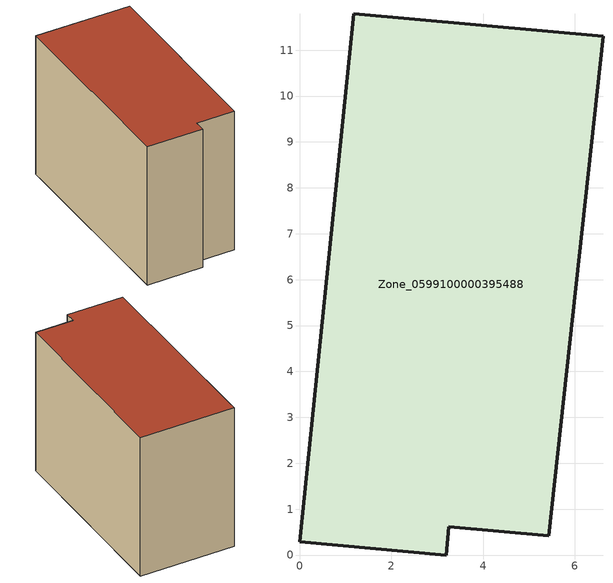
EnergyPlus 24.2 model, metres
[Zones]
Zone_0599100000395488
 floor ground (C_G): 0,0.29 1.19,11.79 6.61,11.3 5.43,0.42 3.25,0.62 3.2,0 z0
 wall outside (C_F): 1.19,11.79 0,0.29 3.2,0 3.25,0.62 5.43,0.42 6.61,11.3 1.19,11.79 z0:8.36
 roof outside (C_R): 6.61,11.3 1.19,11.79 0,0.29 3.2,0 3.25,0.62 5.43,0.42 z8.36
[BUILDING]
Pand.0599100000395488: North Axis=0; Terrain=City; Loads Convergence Tolerance Value=0.04; Temperature Convergence Tolerance Value=0.4; Solar Distribution=FullExterior; Maximum Number of Warmup Days=25; Minimum Number of Warmup Days=1
[Site:Location]
Rotterdam.The.Hague.AP_ZH_NLD Design_Conditions: Latitude=51.96; Longitude=4.45; Time Zone=1; Elevation=-4.5
[SITE:GROUNDTEMPERATURE:BUILDINGSURFACE]
18, 18, 18, 18, 18, 18, 18, 18, 18, 18, 18, 18
[MATERIAL] Thermal Absorptance=0.9; Solar Absorptance=0.7; Visible Absorptance=0.7
Name | Roughness | Thickness | Conductivity | Density | Specific Heat
G.TI.1992-2005 | MediumSmooth | 0.15 | 0.06 | 540 | 1210
F.TI.1992-2005 | Rough | 0.3 | 0.12 | 1920 | 840
R.TI.1992-2005 | MediumRough | 0.2 | 0.08 | 1500 | 1000
[CONSTRUCTION]
C_G: G.TI.1992-2005
C_F: F.TI.1992-2005
C_R: R.TI.1992-2005
[ZONE]
Zone_0599100000395488: Type=1; Multiplier=1; Ceiling Height=Autocalculate; Volume=Autocalculate; Floor Area=autocalculate; Part of Total Floor Area=Yes
[ZONEINFILTRATION:DESIGNFLOWRATE]
Infil_Zone_0599100000395488: Zone or ZoneList or Space or SpaceList=Zone_0599100000395488; Schedule=AlwaysOn; Design Flow Rate Calculation Method=Flow/Area; Flow Rate per Floor Area=0.0015; Constant Term Coefficient=1; Temperature Term Coefficient=0; Velocity Term Coefficient=0; Velocity Squared Term Coefficient=0
[HVACTEMPLATE:ZONE:IDEALLOADSAIRSYSTEM]
Zone_0599100000395488: Maximum Heating Supply Air Temperature=50; Minimum Cooling Supply Air Temperature=13; Maximum Heating Supply Air Humidity Ratio=0.0156; Minimum Cooling Supply Air Humidity Ratio=0.0077; Heating Limit=NoLimit; Cooling Limit=NoLimit; Dehumidification Control Type=ConstantSensibleHeatRatio; Cooling Sensible Heat Ratio=0.7; Dehumidification Setpoint=60; Humidification Control Type=None; Humidification Setpoint=30; Outdoor Air Method=None; Outdoor Air Flow Rate per Person=0.00944; Outdoor Air Flow Rate per Zone Floor Area=0; Outdoor Air Flow Rate per Zone=0; Demand Controlled Ventilation Type=None; Outdoor Air Economizer Type=NoEconomizer; Heat Recovery Type=None; Sensible Heat Recovery Effectiveness=0.7; Latent Heat Recovery Effectiveness=0.65
[ZONECONTROL:THERMOSTAT]
ThermostatControl_Zone_0599100000395488: Zone or ZoneList=Zone_0599100000395488; Control Type Schedule=DualSetpointControlType; Control 1=Thermostat_Zone_0599100000395488; Temperature Difference Between Cutout And Setpoint=0
[THERMOSTATSETPOINT:DUALSETPOINT]
Thermostat_Zone_0599100000395488: Heating Setpoint Temperature Schedule=HeatingSetpoint_Zone_0599100000395488; Cooling Setpoint Temperature Schedule=CoolingSetpoint_Zone_0599100000395488
[SCHEDULE:COMPACT]
HeatingSetpoint_Zone_0599100000395488: Through: 12/31, For: AllDays, Until: 24:00, 21
CoolingSetpoint_Zone_0599100000395488: Through: 12/31, For: AllDays, Until: 24:00, 24
DualSetpointControlType: Through: 12/31, For: AllDays, Until: 24:00, 4
AlwaysOn: Through: 12/31, For: AllDays, Until: 24:00, 1
